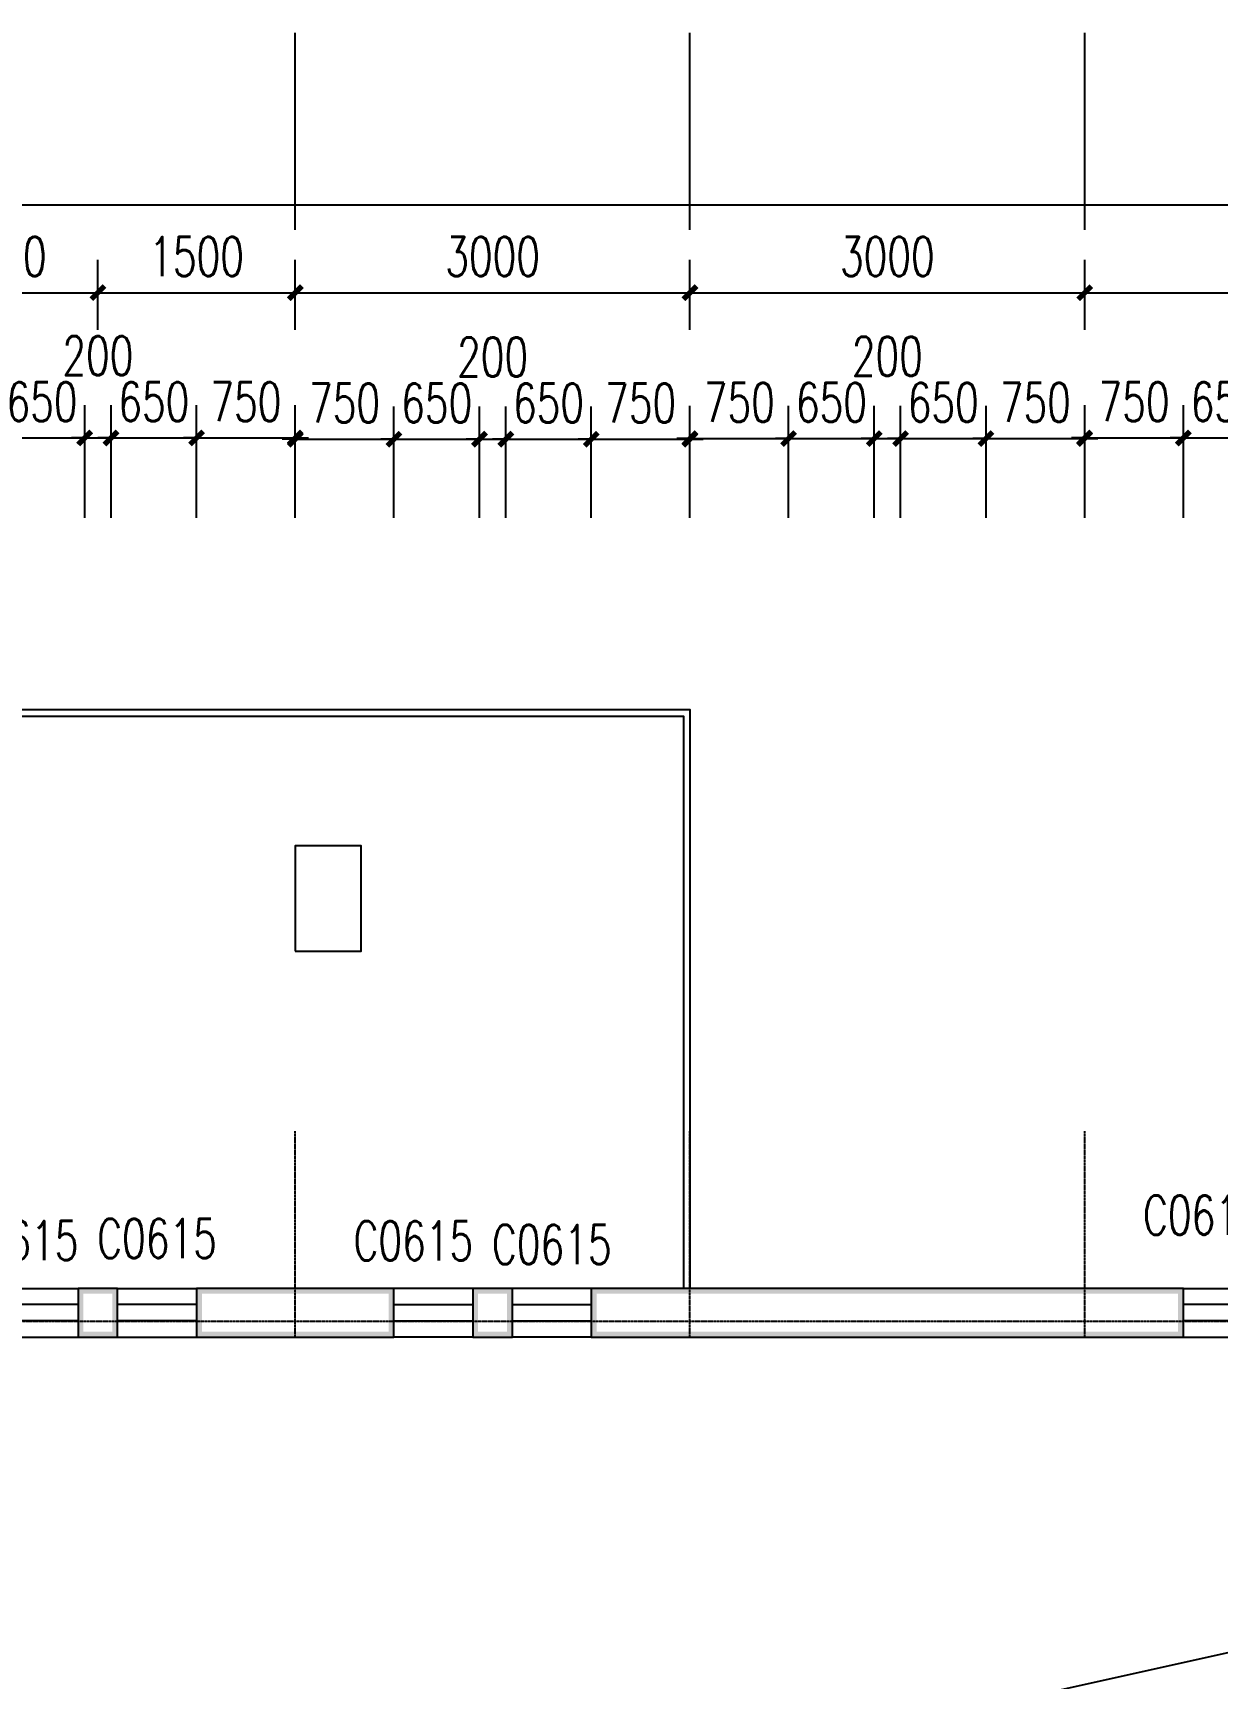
# Model space of a CAD drawing. Header units: millimetres. Extents: x -150677 to 588340, y -254013 to 149700.
# Drawn here: x 182219 to 191219, y 53240 to 65748 of the extents above; entities that cross this region are included whole.
import ezdxf

# ---------------------------------------------------------------- set-up
doc = ezdxf.new("R2010")
doc.units = ezdxf.units.MM
doc.header["$LTSCALE"] = 10
doc.header["$MEASUREMENT"] = 0
doc.linetypes.add('DOTE', pattern=[2.42, 2, -0.2, 0.02, -0.2])
for name, color, linetype in [('DOTE', 1, 'Continuous'), ('PUB_DIM', 3, 'Continuous'), ('PUB_WALL', 9, 'Continuous'), ('WALL', 9, 'Continuous'), ('WINDOW', 4, 'Continuous'), ('WINDOW_TEXT', 7, 'Continuous')]:
    doc.layers.add(name, color=color, linetype=linetype)
doc.styles.add('_TCH_DIM_T3', font='SIMPLEX', dxfattribs={"width": 0.705882, "bigfont": 'GBCBIG'})
doc.styles.add('_TCH_WINDOW', font='SIMPLEX', dxfattribs={"bigfont": 'GBCBIG'})
doc.dimstyles.new('_TCH_ARCH&&100', dxfattribs={"dimtxt": 297.5, "dimasz": 100, "dimexe": 250, "dimexo": 300, "dimgap": 126.25, "dimtad": 1, "dimdec": 0, "dimzin": 0, "dimdsep": 46, "dimtxsty": '_TCH_DIM_T3', "dimblk": 'ARCHTICK', "dimcen": 0.09, "dimclrt": 7, "dimazin": 2, "dimtfac": 1, "dimtdec": 0, "dimtix": 1, "dimtmove": 2, "dimatfit": 3, "dimfxl": 1, "dimtolj": 1, "dimtzin": 0, "dimarcsym": 0})

# ---------------------------------------------------------------- blocks, each defined once
blk = doc.blocks.new('_ArchTick')
at = {"color": 0, "linetype": 'ByBlock', "const_width": 0.4}
blk.add_lwpolyline([(-0.5, -0.5), (0.5, 0.5)], dxfattribs=at)
blk = doc.blocks.new('*D114')
at = {"layer": 'Defpoints', "color": 0, "transparency": 16777216}
for p in [(182713, 63773), (181213, 63191), (182713, 63191)]:
    blk.add_point(p, dxfattribs=at)
at = {"layer": 'PUB_DIM', "color": 0, "lineweight": -2, "transparency": 16777216}
for p, q in [((181213, 63491), (181213, 64023)), ((182713, 63491), (182713, 64023)), ((181213, 63773), (182713, 63773))]:
    blk.add_line(p, q, dxfattribs=at)
at = {"layer": 'PUB_DIM', "color": 0, "lineweight": -2, "transparency": 16777216, "xscale": 100, "yscale": 100, "zscale": 100, "rotation": 180}
blk.add_blockref('_ArchTick', (181213, 63773), dxfattribs=at)
at = {"layer": 'PUB_DIM', "color": 0, "lineweight": -2, "transparency": 16777216, "xscale": 100, "yscale": 100, "zscale": 100}
blk.add_blockref('_ArchTick', (182713, 63773), dxfattribs=at)
at = {"layer": 'PUB_DIM', "color": 7, "transparency": 16777216, "insert": (181963, 64048), "char_height": 297.5, "attachment_point": 5, "style": '_TCH_DIM_T3'}
blk.add_mtext('\\A1;1500', dxfattribs=at)
blk = doc.blocks.new('*D115')
at = {"layer": 'Defpoints', "color": 0, "transparency": 16777216}
for p in [(184213, 63773), (182713, 63191), (184213, 63191)]:
    blk.add_point(p, dxfattribs=at)
at = {"layer": 'PUB_DIM', "color": 0, "lineweight": -2, "transparency": 16777216}
for p, q in [((182713, 63491), (182713, 64023)), ((184213, 63491), (184213, 64023)), ((182713, 63773), (184213, 63773))]:
    blk.add_line(p, q, dxfattribs=at)
at = {"layer": 'PUB_DIM', "color": 0, "lineweight": -2, "transparency": 16777216, "xscale": 100, "yscale": 100, "zscale": 100, "rotation": 180}
blk.add_blockref('_ArchTick', (182713, 63773), dxfattribs=at)
at = {"layer": 'PUB_DIM', "color": 0, "lineweight": -2, "transparency": 16777216, "xscale": 100, "yscale": 100, "zscale": 100}
blk.add_blockref('_ArchTick', (184213, 63773), dxfattribs=at)
at = {"layer": 'PUB_DIM', "color": 7, "transparency": 16777216, "insert": (183463, 64048), "char_height": 297.5, "attachment_point": 5, "style": '_TCH_DIM_T3'}
blk.add_mtext('\\A1;1500', dxfattribs=at)
blk = doc.blocks.new('*D116')
at = {"layer": 'Defpoints', "color": 0, "transparency": 16777216}
for p in [(187213, 63773), (184213, 63191), (187213, 63191)]:
    blk.add_point(p, dxfattribs=at)
at = {"layer": 'PUB_DIM', "color": 0, "lineweight": -2, "transparency": 16777216}
for p, q in [((184213, 63491), (184213, 64023)), ((187213, 63491), (187213, 64023)), ((184213, 63773), (187213, 63773))]:
    blk.add_line(p, q, dxfattribs=at)
at = {"layer": 'PUB_DIM', "color": 0, "lineweight": -2, "transparency": 16777216, "xscale": 100, "yscale": 100, "zscale": 100, "rotation": 180}
blk.add_blockref('_ArchTick', (184213, 63773), dxfattribs=at)
at = {"layer": 'PUB_DIM', "color": 0, "lineweight": -2, "transparency": 16777216, "xscale": 100, "yscale": 100, "zscale": 100}
blk.add_blockref('_ArchTick', (187213, 63773), dxfattribs=at)
at = {"layer": 'PUB_DIM', "color": 7, "transparency": 16777216, "insert": (185713, 64048), "char_height": 297.5, "attachment_point": 5, "style": '_TCH_DIM_T3'}
blk.add_mtext('\\A1;3000', dxfattribs=at)
blk = doc.blocks.new('*D117')
at = {"layer": 'Defpoints', "color": 0, "transparency": 16777216}
for p in [(190213, 63773), (187213, 63191), (190213, 63191)]:
    blk.add_point(p, dxfattribs=at)
at = {"layer": 'PUB_DIM', "color": 0, "lineweight": -2, "transparency": 16777216}
for p, q in [((187213, 63491), (187213, 64023)), ((190213, 63491), (190213, 64023)), ((187213, 63773), (190213, 63773))]:
    blk.add_line(p, q, dxfattribs=at)
at = {"layer": 'PUB_DIM', "color": 0, "lineweight": -2, "transparency": 16777216, "xscale": 100, "yscale": 100, "zscale": 100, "rotation": 180}
blk.add_blockref('_ArchTick', (187213, 63773), dxfattribs=at)
at = {"layer": 'PUB_DIM', "color": 0, "lineweight": -2, "transparency": 16777216, "xscale": 100, "yscale": 100, "zscale": 100}
blk.add_blockref('_ArchTick', (190213, 63773), dxfattribs=at)
at = {"layer": 'PUB_DIM', "color": 7, "transparency": 16777216, "insert": (188713, 64048), "char_height": 297.5, "attachment_point": 5, "style": '_TCH_DIM_T3'}
blk.add_mtext('\\A1;3000', dxfattribs=at)
blk = doc.blocks.new('*D118')
at = {"layer": 'Defpoints', "color": 0, "transparency": 16777216}
for p in [(193213, 63773), (190213, 63191), (193213, 63191)]:
    blk.add_point(p, dxfattribs=at)
at = {"layer": 'PUB_DIM', "color": 0, "lineweight": -2, "transparency": 16777216}
for p, q in [((190213, 63491), (190213, 64023)), ((193213, 63491), (193213, 64023)), ((190213, 63773), (193213, 63773))]:
    blk.add_line(p, q, dxfattribs=at)
at = {"layer": 'PUB_DIM', "color": 0, "lineweight": -2, "transparency": 16777216, "xscale": 100, "yscale": 100, "zscale": 100, "rotation": 180}
blk.add_blockref('_ArchTick', (190213, 63773), dxfattribs=at)
at = {"layer": 'PUB_DIM', "color": 0, "lineweight": -2, "transparency": 16777216, "xscale": 100, "yscale": 100, "zscale": 100}
blk.add_blockref('_ArchTick', (193213, 63773), dxfattribs=at)
at = {"layer": 'PUB_DIM', "color": 7, "transparency": 16777216, "insert": (191713, 64048), "char_height": 297.5, "attachment_point": 5, "style": '_TCH_DIM_T3'}
blk.add_mtext('\\A1;3000', dxfattribs=at)
blk = doc.blocks.new('*D125')
at = {"layer": 'Defpoints', "color": 0, "transparency": 16777216}
for p in [(209413, 64442), (148213, 63660), (209413, 63660)]:
    blk.add_point(p, dxfattribs=at)
at = {"layer": 'PUB_DIM', "color": 0, "lineweight": -2, "transparency": 16777216}
for p, q in [((148213, 63960), (148213, 64692)), ((209413, 63960), (209413, 64692)), ((148213, 64442), (209413, 64442))]:
    blk.add_line(p, q, dxfattribs=at)
at = {"layer": 'PUB_DIM', "color": 0, "lineweight": -2, "transparency": 16777216, "xscale": 100, "yscale": 100, "zscale": 100, "rotation": 180}
blk.add_blockref('_ArchTick', (148213, 64442), dxfattribs=at)
at = {"layer": 'PUB_DIM', "color": 0, "lineweight": -2, "transparency": 16777216, "xscale": 100, "yscale": 100, "zscale": 100}
blk.add_blockref('_ArchTick', (209413, 64442), dxfattribs=at)
at = {"layer": 'PUB_DIM', "color": 7, "transparency": 16777216, "insert": (178813, 64717), "char_height": 297.5, "attachment_point": 5, "style": '_TCH_DIM_T3'}
blk.add_mtext('\\A1;61200', dxfattribs=at)
blk = doc.blocks.new('*D235')
at = {"layer": 'Defpoints', "color": 0, "transparency": 16777216}
for p in [(191613, 62669), (190963, 61761), (191613, 61761)]:
    blk.add_point(p, dxfattribs=at)
at = {"layer": 'PUB_DIM', "color": 0, "lineweight": -2, "transparency": 16777216}
for p, q in [((190963, 62061), (190963, 62919)), ((191613, 62061), (191613, 62919)), ((190963, 62669), (190863, 62669)), ((190963, 62669), (191613, 62669)), ((191613, 62669), (191713, 62669))]:
    blk.add_line(p, q, dxfattribs=at)
at = {"layer": 'PUB_DIM', "color": 0, "lineweight": -2, "transparency": 16777216, "xscale": 100, "yscale": 100, "zscale": 100}
blk.add_blockref('_ArchTick', (190963, 62669), dxfattribs=at)
at = {"layer": 'PUB_DIM', "color": 0, "lineweight": -2, "transparency": 16777216, "xscale": 100, "yscale": 100, "zscale": 100, "rotation": 180}
blk.add_blockref('_ArchTick', (191613, 62669), dxfattribs=at)
at = {"layer": 'PUB_DIM', "color": 7, "transparency": 16777216, "insert": (191288, 62944), "char_height": 297.5, "attachment_point": 5, "style": '_TCH_DIM_T3'}
blk.add_mtext('\\A1;650', dxfattribs=at)
blk = doc.blocks.new('*D236')
at = {"layer": 'Defpoints', "color": 0, "transparency": 16777216}
for p in [(190963, 62669), (190213, 61761), (190963, 61761)]:
    blk.add_point(p, dxfattribs=at)
at = {"layer": 'PUB_DIM', "color": 0, "lineweight": -2, "transparency": 16777216}
for p, q in [((190213, 62061), (190213, 62919)), ((190963, 62061), (190963, 62919)), ((190213, 62669), (190113, 62669)), ((190213, 62669), (190963, 62669)), ((190963, 62669), (191063, 62669))]:
    blk.add_line(p, q, dxfattribs=at)
at = {"layer": 'PUB_DIM', "color": 0, "lineweight": -2, "transparency": 16777216, "xscale": 100, "yscale": 100, "zscale": 100}
blk.add_blockref('_ArchTick', (190213, 62669), dxfattribs=at)
at = {"layer": 'PUB_DIM', "color": 0, "lineweight": -2, "transparency": 16777216, "xscale": 100, "yscale": 100, "zscale": 100, "rotation": 180}
blk.add_blockref('_ArchTick', (190963, 62669), dxfattribs=at)
at = {"layer": 'PUB_DIM', "color": 7, "transparency": 16777216, "insert": (190588, 62944), "char_height": 297.5, "attachment_point": 5, "style": '_TCH_DIM_T3'}
blk.add_mtext('\\A1;750', dxfattribs=at)
blk = doc.blocks.new('*D237')
at = {"layer": 'Defpoints', "color": 0, "transparency": 16777216}
for p in [(190213, 62664), (189463, 61761), (190213, 61761)]:
    blk.add_point(p, dxfattribs=at)
at = {"layer": 'PUB_DIM', "color": 0, "lineweight": -2, "transparency": 16777216}
for p, q in [((189463, 62061), (189463, 62914)), ((190213, 62061), (190213, 62914)), ((189463, 62664), (189363, 62664)), ((189463, 62664), (190213, 62664)), ((190213, 62664), (190313, 62664))]:
    blk.add_line(p, q, dxfattribs=at)
at = {"layer": 'PUB_DIM', "color": 0, "lineweight": -2, "transparency": 16777216, "xscale": 100, "yscale": 100, "zscale": 100}
blk.add_blockref('_ArchTick', (189463, 62664), dxfattribs=at)
at = {"layer": 'PUB_DIM', "color": 0, "lineweight": -2, "transparency": 16777216, "xscale": 100, "yscale": 100, "zscale": 100, "rotation": 180}
blk.add_blockref('_ArchTick', (190213, 62664), dxfattribs=at)
at = {"layer": 'PUB_DIM', "color": 7, "transparency": 16777216, "insert": (189838, 62939), "char_height": 297.5, "attachment_point": 5, "style": '_TCH_DIM_T3'}
blk.add_mtext('\\A1;750', dxfattribs=at)
blk = doc.blocks.new('*D238')
at = {"layer": 'Defpoints', "color": 0, "transparency": 16777216}
for p in [(189463, 62664), (188813, 61761), (189463, 61761)]:
    blk.add_point(p, dxfattribs=at)
at = {"layer": 'PUB_DIM', "color": 0, "lineweight": -2, "transparency": 16777216}
for p, q in [((188813, 62061), (188813, 62914)), ((189463, 62061), (189463, 62914)), ((188813, 62664), (188713, 62664)), ((188813, 62664), (189463, 62664)), ((189463, 62664), (189563, 62664))]:
    blk.add_line(p, q, dxfattribs=at)
at = {"layer": 'PUB_DIM', "color": 0, "lineweight": -2, "transparency": 16777216, "xscale": 100, "yscale": 100, "zscale": 100}
blk.add_blockref('_ArchTick', (188813, 62664), dxfattribs=at)
at = {"layer": 'PUB_DIM', "color": 0, "lineweight": -2, "transparency": 16777216, "xscale": 100, "yscale": 100, "zscale": 100, "rotation": 180}
blk.add_blockref('_ArchTick', (189463, 62664), dxfattribs=at)
at = {"layer": 'PUB_DIM', "color": 7, "transparency": 16777216, "insert": (189138, 62939), "char_height": 297.5, "attachment_point": 5, "style": '_TCH_DIM_T3'}
blk.add_mtext('\\A1;650', dxfattribs=at)
blk = doc.blocks.new('*D239')
at = {"layer": 'Defpoints', "color": 0, "transparency": 16777216}
for p in [(188813, 62664), (188613, 61761), (188813, 61761)]:
    blk.add_point(p, dxfattribs=at)
at = {"layer": 'PUB_DIM', "color": 0, "lineweight": -2, "transparency": 16777216}
for p, q in [((188613, 62061), (188613, 62914)), ((188813, 62061), (188813, 62914)), ((188613, 62664), (188513, 62664)), ((188613, 62664), (188813, 62664)), ((188813, 62664), (188913, 62664))]:
    blk.add_line(p, q, dxfattribs=at)
at = {"layer": 'PUB_DIM', "color": 0, "lineweight": -2, "transparency": 16777216, "xscale": 100, "yscale": 100, "zscale": 100}
blk.add_blockref('_ArchTick', (188613, 62664), dxfattribs=at)
at = {"layer": 'PUB_DIM', "color": 0, "lineweight": -2, "transparency": 16777216, "xscale": 100, "yscale": 100, "zscale": 100, "rotation": 180}
blk.add_blockref('_ArchTick', (188813, 62664), dxfattribs=at)
at = {"layer": 'PUB_DIM', "color": 7, "transparency": 16777216, "insert": (188713, 63289), "char_height": 297.5, "attachment_point": 5, "style": '_TCH_DIM_T3'}
blk.add_mtext('\\A1;200', dxfattribs=at)
blk = doc.blocks.new('*D240')
at = {"layer": 'Defpoints', "color": 0, "transparency": 16777216}
for p in [(188613, 62664), (187963, 61761), (188613, 61761)]:
    blk.add_point(p, dxfattribs=at)
at = {"layer": 'PUB_DIM', "color": 0, "lineweight": -2, "transparency": 16777216}
for p, q in [((187963, 62061), (187963, 62914)), ((188613, 62061), (188613, 62914)), ((187963, 62664), (187863, 62664)), ((187963, 62664), (188613, 62664)), ((188613, 62664), (188713, 62664))]:
    blk.add_line(p, q, dxfattribs=at)
at = {"layer": 'PUB_DIM', "color": 0, "lineweight": -2, "transparency": 16777216, "xscale": 100, "yscale": 100, "zscale": 100}
blk.add_blockref('_ArchTick', (187963, 62664), dxfattribs=at)
at = {"layer": 'PUB_DIM', "color": 0, "lineweight": -2, "transparency": 16777216, "xscale": 100, "yscale": 100, "zscale": 100, "rotation": 180}
blk.add_blockref('_ArchTick', (188613, 62664), dxfattribs=at)
at = {"layer": 'PUB_DIM', "color": 7, "transparency": 16777216, "insert": (188288, 62939), "char_height": 297.5, "attachment_point": 5, "style": '_TCH_DIM_T3'}
blk.add_mtext('\\A1;650', dxfattribs=at)
blk = doc.blocks.new('*D241')
at = {"layer": 'Defpoints', "color": 0, "transparency": 16777216}
for p in [(187963, 62664), (187213, 61761), (187963, 61761)]:
    blk.add_point(p, dxfattribs=at)
at = {"layer": 'PUB_DIM', "color": 0, "lineweight": -2, "transparency": 16777216}
for p, q in [((187213, 62061), (187213, 62914)), ((187963, 62061), (187963, 62914)), ((187213, 62664), (187113, 62664)), ((187213, 62664), (187963, 62664)), ((187963, 62664), (188063, 62664))]:
    blk.add_line(p, q, dxfattribs=at)
at = {"layer": 'PUB_DIM', "color": 0, "lineweight": -2, "transparency": 16777216, "xscale": 100, "yscale": 100, "zscale": 100}
blk.add_blockref('_ArchTick', (187213, 62664), dxfattribs=at)
at = {"layer": 'PUB_DIM', "color": 0, "lineweight": -2, "transparency": 16777216, "xscale": 100, "yscale": 100, "zscale": 100, "rotation": 180}
blk.add_blockref('_ArchTick', (187963, 62664), dxfattribs=at)
at = {"layer": 'PUB_DIM', "color": 7, "transparency": 16777216, "insert": (187588, 62939), "char_height": 297.5, "attachment_point": 5, "style": '_TCH_DIM_T3'}
blk.add_mtext('\\A1;750', dxfattribs=at)
blk = doc.blocks.new('*D242')
at = {"layer": 'Defpoints', "color": 0, "transparency": 16777216}
for p in [(187213, 62659), (186463, 61761), (187213, 61761)]:
    blk.add_point(p, dxfattribs=at)
at = {"layer": 'PUB_DIM', "color": 0, "lineweight": -2, "transparency": 16777216}
for p, q in [((186463, 62061), (186463, 62909)), ((187213, 62061), (187213, 62909)), ((186463, 62659), (186363, 62659)), ((186463, 62659), (187213, 62659)), ((187213, 62659), (187313, 62659))]:
    blk.add_line(p, q, dxfattribs=at)
at = {"layer": 'PUB_DIM', "color": 0, "lineweight": -2, "transparency": 16777216, "xscale": 100, "yscale": 100, "zscale": 100}
blk.add_blockref('_ArchTick', (186463, 62659), dxfattribs=at)
at = {"layer": 'PUB_DIM', "color": 0, "lineweight": -2, "transparency": 16777216, "xscale": 100, "yscale": 100, "zscale": 100, "rotation": 180}
blk.add_blockref('_ArchTick', (187213, 62659), dxfattribs=at)
at = {"layer": 'PUB_DIM', "color": 7, "transparency": 16777216, "insert": (186838, 62934), "char_height": 297.5, "attachment_point": 5, "style": '_TCH_DIM_T3'}
blk.add_mtext('\\A1;750', dxfattribs=at)
blk = doc.blocks.new('*D243')
at = {"layer": 'Defpoints', "color": 0, "transparency": 16777216}
for p in [(186463, 62659), (185813, 61761), (186463, 61761)]:
    blk.add_point(p, dxfattribs=at)
at = {"layer": 'PUB_DIM', "color": 0, "lineweight": -2, "transparency": 16777216}
for p, q in [((185813, 62061), (185813, 62909)), ((186463, 62061), (186463, 62909)), ((185813, 62659), (185713, 62659)), ((185813, 62659), (186463, 62659)), ((186463, 62659), (186563, 62659))]:
    blk.add_line(p, q, dxfattribs=at)
at = {"layer": 'PUB_DIM', "color": 0, "lineweight": -2, "transparency": 16777216, "xscale": 100, "yscale": 100, "zscale": 100}
blk.add_blockref('_ArchTick', (185813, 62659), dxfattribs=at)
at = {"layer": 'PUB_DIM', "color": 0, "lineweight": -2, "transparency": 16777216, "xscale": 100, "yscale": 100, "zscale": 100, "rotation": 180}
blk.add_blockref('_ArchTick', (186463, 62659), dxfattribs=at)
at = {"layer": 'PUB_DIM', "color": 7, "transparency": 16777216, "insert": (186138, 62934), "char_height": 297.5, "attachment_point": 5, "style": '_TCH_DIM_T3'}
blk.add_mtext('\\A1;650', dxfattribs=at)
blk = doc.blocks.new('*D244')
at = {"layer": 'Defpoints', "color": 0, "transparency": 16777216}
for p in [(185813, 62659), (185613, 61761), (185813, 61761)]:
    blk.add_point(p, dxfattribs=at)
at = {"layer": 'PUB_DIM', "color": 0, "lineweight": -2, "transparency": 16777216}
for p, q in [((185613, 62061), (185613, 62909)), ((185813, 62061), (185813, 62909)), ((185613, 62659), (185513, 62659)), ((185613, 62659), (185813, 62659)), ((185813, 62659), (185913, 62659))]:
    blk.add_line(p, q, dxfattribs=at)
at = {"layer": 'PUB_DIM', "color": 0, "lineweight": -2, "transparency": 16777216, "xscale": 100, "yscale": 100, "zscale": 100}
blk.add_blockref('_ArchTick', (185613, 62659), dxfattribs=at)
at = {"layer": 'PUB_DIM', "color": 0, "lineweight": -2, "transparency": 16777216, "xscale": 100, "yscale": 100, "zscale": 100, "rotation": 180}
blk.add_blockref('_ArchTick', (185813, 62659), dxfattribs=at)
at = {"layer": 'PUB_DIM', "color": 7, "transparency": 16777216, "insert": (185713, 63284), "char_height": 297.5, "attachment_point": 5, "style": '_TCH_DIM_T3'}
blk.add_mtext('\\A1;200', dxfattribs=at)
blk = doc.blocks.new('*D245')
at = {"layer": 'Defpoints', "color": 0, "transparency": 16777216}
for p in [(185613, 62659), (184963, 61761), (185613, 61761)]:
    blk.add_point(p, dxfattribs=at)
at = {"layer": 'PUB_DIM', "color": 0, "lineweight": -2, "transparency": 16777216}
for p, q in [((184963, 62061), (184963, 62909)), ((185613, 62061), (185613, 62909)), ((184963, 62659), (184863, 62659)), ((184963, 62659), (185613, 62659)), ((185613, 62659), (185713, 62659))]:
    blk.add_line(p, q, dxfattribs=at)
at = {"layer": 'PUB_DIM', "color": 0, "lineweight": -2, "transparency": 16777216, "xscale": 100, "yscale": 100, "zscale": 100}
blk.add_blockref('_ArchTick', (184963, 62659), dxfattribs=at)
at = {"layer": 'PUB_DIM', "color": 0, "lineweight": -2, "transparency": 16777216, "xscale": 100, "yscale": 100, "zscale": 100, "rotation": 180}
blk.add_blockref('_ArchTick', (185613, 62659), dxfattribs=at)
at = {"layer": 'PUB_DIM', "color": 7, "transparency": 16777216, "insert": (185288, 62934), "char_height": 297.5, "attachment_point": 5, "style": '_TCH_DIM_T3'}
blk.add_mtext('\\A1;650', dxfattribs=at)
blk = doc.blocks.new('*D246')
at = {"layer": 'Defpoints', "color": 0, "transparency": 16777216}
for p in [(184963, 62659), (184213, 61761), (184963, 61761)]:
    blk.add_point(p, dxfattribs=at)
at = {"layer": 'PUB_DIM', "color": 0, "lineweight": -2, "transparency": 16777216}
for p, q in [((184213, 62061), (184213, 62909)), ((184963, 62061), (184963, 62909)), ((184213, 62659), (184113, 62659)), ((184213, 62659), (184963, 62659)), ((184963, 62659), (185063, 62659))]:
    blk.add_line(p, q, dxfattribs=at)
at = {"layer": 'PUB_DIM', "color": 0, "lineweight": -2, "transparency": 16777216, "xscale": 100, "yscale": 100, "zscale": 100}
blk.add_blockref('_ArchTick', (184213, 62659), dxfattribs=at)
at = {"layer": 'PUB_DIM', "color": 0, "lineweight": -2, "transparency": 16777216, "xscale": 100, "yscale": 100, "zscale": 100, "rotation": 180}
blk.add_blockref('_ArchTick', (184963, 62659), dxfattribs=at)
at = {"layer": 'PUB_DIM', "color": 7, "transparency": 16777216, "insert": (184588, 62934), "char_height": 297.5, "attachment_point": 5, "style": '_TCH_DIM_T3'}
blk.add_mtext('\\A1;750', dxfattribs=at)
blk = doc.blocks.new('*D247')
at = {"layer": 'Defpoints', "color": 0, "transparency": 16777216}
for p in [(184213, 62669), (183463, 61761), (184213, 61761)]:
    blk.add_point(p, dxfattribs=at)
at = {"layer": 'PUB_DIM', "color": 0, "lineweight": -2, "transparency": 16777216}
for p, q in [((183463, 62061), (183463, 62919)), ((184213, 62061), (184213, 62919)), ((183463, 62669), (183363, 62669)), ((183463, 62669), (184213, 62669)), ((184213, 62669), (184313, 62669))]:
    blk.add_line(p, q, dxfattribs=at)
at = {"layer": 'PUB_DIM', "color": 0, "lineweight": -2, "transparency": 16777216, "xscale": 100, "yscale": 100, "zscale": 100}
blk.add_blockref('_ArchTick', (183463, 62669), dxfattribs=at)
at = {"layer": 'PUB_DIM', "color": 0, "lineweight": -2, "transparency": 16777216, "xscale": 100, "yscale": 100, "zscale": 100, "rotation": 180}
blk.add_blockref('_ArchTick', (184213, 62669), dxfattribs=at)
at = {"layer": 'PUB_DIM', "color": 7, "transparency": 16777216, "insert": (183838, 62944), "char_height": 297.5, "attachment_point": 5, "style": '_TCH_DIM_T3'}
blk.add_mtext('\\A1;750', dxfattribs=at)
blk = doc.blocks.new('*D248')
at = {"layer": 'Defpoints', "color": 0, "transparency": 16777216}
for p in [(183463, 62669), (182813, 61761), (183463, 61761)]:
    blk.add_point(p, dxfattribs=at)
at = {"layer": 'PUB_DIM', "color": 0, "lineweight": -2, "transparency": 16777216}
for p, q in [((182813, 62061), (182813, 62919)), ((183463, 62061), (183463, 62919)), ((182813, 62669), (182713, 62669)), ((182813, 62669), (183463, 62669)), ((183463, 62669), (183563, 62669))]:
    blk.add_line(p, q, dxfattribs=at)
at = {"layer": 'PUB_DIM', "color": 0, "lineweight": -2, "transparency": 16777216, "xscale": 100, "yscale": 100, "zscale": 100}
blk.add_blockref('_ArchTick', (182813, 62669), dxfattribs=at)
at = {"layer": 'PUB_DIM', "color": 0, "lineweight": -2, "transparency": 16777216, "xscale": 100, "yscale": 100, "zscale": 100, "rotation": 180}
blk.add_blockref('_ArchTick', (183463, 62669), dxfattribs=at)
at = {"layer": 'PUB_DIM', "color": 7, "transparency": 16777216, "insert": (183138, 62944), "char_height": 297.5, "attachment_point": 5, "style": '_TCH_DIM_T3'}
blk.add_mtext('\\A1;650', dxfattribs=at)
blk = doc.blocks.new('*D249')
at = {"layer": 'Defpoints', "color": 0, "transparency": 16777216}
for p in [(182813, 62669), (182613, 61761), (182813, 61761)]:
    blk.add_point(p, dxfattribs=at)
at = {"layer": 'PUB_DIM', "color": 0, "lineweight": -2, "transparency": 16777216}
for p, q in [((182613, 62061), (182613, 62919)), ((182813, 62061), (182813, 62919)), ((182613, 62669), (182513, 62669)), ((182613, 62669), (182813, 62669)), ((182813, 62669), (182913, 62669))]:
    blk.add_line(p, q, dxfattribs=at)
at = {"layer": 'PUB_DIM', "color": 0, "lineweight": -2, "transparency": 16777216, "xscale": 100, "yscale": 100, "zscale": 100}
blk.add_blockref('_ArchTick', (182613, 62669), dxfattribs=at)
at = {"layer": 'PUB_DIM', "color": 0, "lineweight": -2, "transparency": 16777216, "xscale": 100, "yscale": 100, "zscale": 100, "rotation": 180}
blk.add_blockref('_ArchTick', (182813, 62669), dxfattribs=at)
at = {"layer": 'PUB_DIM', "color": 7, "transparency": 16777216, "insert": (182713, 63294), "char_height": 297.5, "attachment_point": 5, "style": '_TCH_DIM_T3'}
blk.add_mtext('\\A1;200', dxfattribs=at)
blk = doc.blocks.new('*D250')
at = {"layer": 'Defpoints', "color": 0, "transparency": 16777216}
for p in [(182613, 62669), (181963, 61761), (182613, 61761)]:
    blk.add_point(p, dxfattribs=at)
at = {"layer": 'PUB_DIM', "color": 0, "lineweight": -2, "transparency": 16777216}
for p, q in [((181963, 62061), (181963, 62919)), ((182613, 62061), (182613, 62919)), ((181963, 62669), (181863, 62669)), ((181963, 62669), (182613, 62669)), ((182613, 62669), (182713, 62669))]:
    blk.add_line(p, q, dxfattribs=at)
at = {"layer": 'PUB_DIM', "color": 0, "lineweight": -2, "transparency": 16777216, "xscale": 100, "yscale": 100, "zscale": 100}
blk.add_blockref('_ArchTick', (181963, 62669), dxfattribs=at)
at = {"layer": 'PUB_DIM', "color": 0, "lineweight": -2, "transparency": 16777216, "xscale": 100, "yscale": 100, "zscale": 100, "rotation": 180}
blk.add_blockref('_ArchTick', (182613, 62669), dxfattribs=at)
at = {"layer": 'PUB_DIM', "color": 7, "transparency": 16777216, "insert": (182288, 62944), "char_height": 297.5, "attachment_point": 5, "style": '_TCH_DIM_T3'}
blk.add_mtext('\\A1;650', dxfattribs=at)
blk = doc.blocks.new('$WINLIB2D$00000001')
at = {"color": 0}
for points in [[(-0.5, 0.5), (-0.5, -0.5)], [(-0.5, 0.5), (0.5, 0.5)], [(0.5, -0.5), (0.5, 0.5)], [(0.5, 0.167), (-0.5, 0.167)], [(0.5, -0.167), (-0.5, -0.167)], [(-0.5, -0.5), (0.5, -0.5)]]:
    blk.add_lwpolyline(points, dxfattribs=at)

msp = doc.modelspace()

# ---------------------------------------------------------------- hatches: boundary and pattern name
at = {"layer": 'PUB_WALL'}
for points in [[(182863.1, 56203), (182563.1, 56203), (182603.1, 56163), (182823.1, 56163)], [(182563.1, 56203), (182563.1, 55833), (182603.1, 55873), (182603.1, 56163)], [(182863.1, 55833), (182863.1, 56203), (182823.1, 56163), (182823.1, 55873)], [(184963.1, 56203), (183463.1, 56203), (183503.1, 56163), (184923.1, 56163)], [(183463.1, 56203), (183463.1, 55833), (183503.1, 55873), (183503.1, 56163)], [(184963.1, 55833), (184963.1, 56203), (184923.1, 56163), (184923.1, 55873)], [(185863.1, 56203), (185563.1, 56203), (185603.1, 56163), (185823.1, 56163)], [(185563.1, 56203), (185563.1, 55833), (185603.1, 55873), (185603.1, 56163)], [(185863.1, 55833), (185863.1, 56203), (185823.1, 56163), (185823.1, 55873)], [(190963.1, 56203), (186463.1, 56203), (186503.1, 56163), (190923.1, 56163)], [(186463.1, 56203), (186463.1, 55833), (186503.1, 55873), (186503.1, 56163)], [(190963.1, 55833), (190963.1, 56203), (190923.1, 56163), (190923.1, 55873)], [(182563.1, 55833), (182863.1, 55833), (182823.1, 55873), (182603.1, 55873)], [(183463.1, 55833), (184963.1, 55833), (184923.1, 55873), (183503.1, 55873)], [(185563.1, 55833), (185863.1, 55833), (185823.1, 55873), (185603.1, 55873)], [(186463.1, 55833), (190963.1, 55833), (190923.1, 55873), (186503.1, 55873)]]:
    msp.add_hatch(color=256, dxfattribs=at).paths.add_polyline_path(points)

# ---------------------------------------------------------------- linework, layer by layer
at = {"color": 0}
for points in [[(175213.1, 56203), (175213.1, 60603), (187213.1, 60603), (187213.1, 56203)], [(175263.1, 56203), (175263.1, 60553), (187163.1, 60553), (187163.1, 56203)]]:
    msp.add_lwpolyline(points, dxfattribs=at)
msp.add_lwpolyline([(184213.1, 58767.9), (184713.1, 58767.9), (184713.1, 59567.9), (184213.1, 59567.9), (184213.1, 58767.9)], close=True)
msp.add_lwpolyline([(202093.1, 55833), (173574.8, 49490.5), (157353.1, 26073)])
at = {"layer": 'DOTE', "linetype": 'DOTE'}
for p, q in [((184213.1, 55833), (184213.1, 57397)), ((187213.1, 55833), (187213.1, 57397)), ((190213.1, 55833), (190213.1, 57397)), ((144415, 55953), (210453.1, 55953))]:
    msp.add_line(p, q, dxfattribs=at)
at = {"layer": 'PUB_DIM'}
for p, q in [((184213.1, 64251.4), (184213.1, 65748.3)), ((187213.1, 64251.4), (187213.1, 65748.3)), ((190213.1, 64251.4), (190213.1, 65748.3))]:
    msp.add_line(p, q, dxfattribs=at)
at = {"layer": 'WALL'}
for p, q in [((182863.1, 56203), (182563.1, 56203)), ((182563.1, 56203), (182563.1, 55833)), ((182863.1, 55833), (182863.1, 56203)), ((184963.1, 56203), (183463.1, 56203)), ((183463.1, 56203), (183463.1, 55833)), ((184963.1, 55833), (184963.1, 56203)), ((185863.1, 56203), (185563.1, 56203)), ((185563.1, 56203), (185563.1, 55833)), ((185863.1, 55833), (185863.1, 56203)), ((190963.1, 56203), (186463.1, 56203)), ((186463.1, 56203), (186463.1, 55833)), ((190963.1, 55833), (190963.1, 56203)), ((182563.1, 55833), (182863.1, 55833)), ((183463.1, 55833), (184963.1, 55833)), ((185563.1, 55833), (185863.1, 55833)), ((186463.1, 55833), (190963.1, 55833))]:
    msp.add_line(p, q, dxfattribs=at)

# ---------------------------------------------------------------- block references
at = {"layer": 'WINDOW'}
ref = msp.add_blockref('$WINLIB2D$00000001', (191263.1, 56018), dxfattribs=dict(at, xscale=600, yscale=-370, zscale=600))
ref.add_attrib('A', 'C0615', (190656.3, 56611.1), dxfattribs={"layer": 'WINDOW_TEXT', "height": 297.5, "style": '_TCH_WINDOW', "width": 0.705882})
ref = msp.add_blockref('$WINLIB2D$00000001', (182263.1, 56018), dxfattribs=dict(at, xscale=600, yscale=-370, zscale=600))
ref.add_attrib('A', 'C0615', (181656.3, 56418.2), dxfattribs={"layer": 'WINDOW_TEXT', "height": 297.5, "style": '_TCH_WINDOW', "width": 0.705882})
ref = msp.add_blockref('$WINLIB2D$00000001', (183163.1, 56018), dxfattribs=dict(at, xscale=600, yscale=-370, zscale=600))
ref.add_attrib('A', 'C0615', (182708.1, 56433.8), dxfattribs={"layer": 'WINDOW_TEXT', "height": 297.5, "style": '_TCH_WINDOW', "width": 0.705882})
ref = msp.add_blockref('$WINLIB2D$00000001', (185263.1, 56018), dxfattribs=dict(at, xscale=-600, yscale=370, zscale=-600))
ref.add_attrib('A', 'C0615', (184656.3, 56415.8), dxfattribs={"layer": 'WINDOW_TEXT', "height": 297.5, "style": '_TCH_WINDOW', "width": 0.705882})
ref = msp.add_blockref('$WINLIB2D$00000001', (186163.1, 56018), dxfattribs=dict(at, xscale=-600, yscale=370, zscale=-600))
ref.add_attrib('A', 'C0615', (185708.1, 56388.2), dxfattribs={"layer": 'WINDOW_TEXT', "height": 297.5, "style": '_TCH_WINDOW', "width": 0.705882})

# ---------------------------------------------------------------- dimensions: what is measured, and where the dimension line sits
at = {"layer": 'PUB_DIM'}
for p1, p2, distance, picture, middle in [((148213.1, 63660.2), (209413.1, 63660.2), 782.1, '*D125', (178813.1, 64717.3)), ((181213.1, 63190.9), (182713.1, 63190.9), 581.9, '*D114', (181963.1, 64047.8)), ((182713.1, 63190.9), (184213.1, 63190.9), 581.9, '*D115', (183463.1, 64047.8)), ((184213.1, 63190.9), (187213.1, 63190.9), 581.9, '*D116', (185713.1, 64047.8)), ((187213.1, 63190.9), (190213.1, 63190.9), 581.9, '*D117', (188713.1, 64047.8)), ((190213.1, 63190.9), (193213.1, 63190.9), 581.9, '*D118', (191713.1, 64047.8)), ((181963.1, 61760.5), (182613.1, 61760.5), 908, '*D250', (182288.1, 62943.5)), ((182813.1, 61760.5), (183463.1, 61760.5), 908, '*D248', (183138.1, 62943.5)), ((183463.1, 61760.5), (184213.1, 61760.5), 908, '*D247', (183838.1, 62943.5)), ((184213.1, 61760.5), (184963.1, 61760.5), 898.1, '*D246', (184588.1, 62933.6)), ((184963.1, 61760.5), (185613.1, 61760.5), 898.1, '*D245', (185288.1, 62933.6)), ((185813.1, 61760.5), (186463.1, 61760.5), 898.1, '*D243', (186138.1, 62933.6)), ((186463.1, 61760.5), (187213.1, 61760.5), 898.1, '*D242', (186838.1, 62933.6)), ((187213.1, 61760.5), (187963.1, 61760.5), 903.1, '*D241', (187588.1, 62938.6)), ((187963.1, 61760.5), (188613.1, 61760.5), 903.1, '*D240', (188288.1, 62938.6)), ((188813.1, 61760.5), (189463.1, 61760.5), 903.1, '*D238', (189138.1, 62938.6)), ((189463.1, 61760.5), (190213.1, 61760.5), 903.1, '*D237', (189838.1, 62938.6)), ((190213.1, 61760.5), (190963.1, 61760.5), 908, '*D236', (190588.1, 62943.5)), ((190963.1, 61760.5), (191613.1, 61760.5), 908, '*D235', (191288.1, 62943.5))]:
    dim = msp.add_aligned_dim(p1=p1, p2=p2, distance=distance, dimstyle='_TCH_ARCH&&100', dxfattribs=at)
    dim.commit()
    dim.dimension.update_dxf_attribs({"geometry": picture, "text_midpoint": middle})
for base, p1, p2, picture, middle in [((182813.1, 62668.5), (182613.1, 61760.5), (182813.1, 61760.5), '*D249', (182713.1, 63293.5)), ((185813.1, 62658.6), (185613.1, 61760.5), (185813.1, 61760.5), '*D244', (185713.1, 63283.6)), ((188813.1, 62663.6), (188613.1, 61760.5), (188813.1, 61760.5), '*D239', (188713.1, 63288.6))]:
    dim = msp.add_linear_dim(base=base, p1=p1, p2=p2, angle=0, dimstyle='_TCH_ARCH&&100', dxfattribs=at)
    dim.commit()
    dim.dimension.update_dxf_attribs({"geometry": picture, "text_midpoint": middle, "dimtype": 129})

doc.saveas('drawing.dxf')
